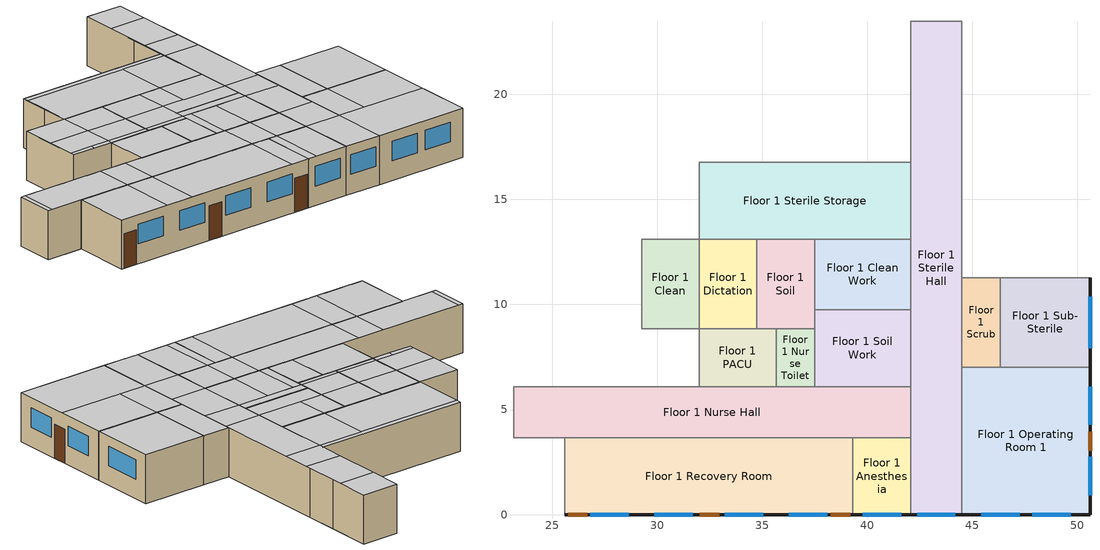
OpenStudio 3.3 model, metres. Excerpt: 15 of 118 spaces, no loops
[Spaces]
Floor 1 Clean
 floor ground (Foundation F 126 Perim 0 Area 1171): 32,13.11 32,8.84 29.26,8.84 29.26,13.11 z0
 wall to Floor 1 Nurse Station: 29.26,8.84 32,8.84 z0:3.05
 wall to Floor 1 Humid: 32,13.11 29.26,13.11 z0:3.05
 wall to Floor 1 Nourishment: 29.26,13.11 29.26,8.84 z0:3.05
 wall to Floor 1 Dictation: 32,8.84 32,13.11 z0:3.05
 ceiling to Floor 2 Exam Hall 2: 30.78,8.84 30.78,9.14 29.26,9.14 29.26,8.84 z3.05
 ceiling to Floor 2 Exam 3: 32,8.84 32,9.14 30.78,9.14 30.78,8.84 z3.05
 ceiling to Floor 2 Reception Hall: 32,9.14 32,10.97 29.26,10.97 29.26,9.14 z3.05
 ceiling to Floor 2 X-Ray: 32,10.97 32,13.11 29.26,13.11 29.26,10.97 z3.05
Floor 1 Operating Room 1
 floor ground (Foundation F 126 Perim 1311 Area 4274): 50.6,7.01 50.6,0 44.5,0 44.5,7.01 z0
 wall outside: 44.5,0 50.6,0 50.6,7.01 z0:3.05
 wall to Floor 1 Sterile Hall: 44.5,7.01 44.5,0 z0:3.05
 wall to Floor 1 Scrub: 46.33,7.01 44.5,7.01 z0:3.05
 wall to Floor 1 Sub-Sterile: 50.6,7.01 46.33,7.01 z0:3.05
 window: 47.85,0 49.68,0 / 50.6,4.27 50.6,6.1 / 50.6,0.91 50.6,2.74 / 45.42,0 47.24,0 z1.22:2.44
 door: 50.6,3.03 50.6,3.95 z0:2.13
 ceiling to Floor 2 Conference: 50.6,0 50.6,3.66 44.5,3.66 44.5,0 z3.05
 ceiling to Floor 2 Office Hall: 46.33,3.66 46.33,7.01 44.5,7.01 44.5,3.66 z3.05
 ceiling to Floor 2 Office: 50.6,3.66 50.6,7.01 46.33,7.01 46.33,3.66 z3.05
Floor 1 Soil
 floor ground (Foundation F 126 Perim 0 Area 1171): 37.49,13.11 37.49,8.84 34.75,8.84 34.75,13.11 z0
 wall to Floor 1 PACU: 34.75,8.84 35.66,8.84 z0:3.05
 wall to Floor 1 Soil Work: 37.49,8.84 37.49,9.75 z0:3.05
 wall to Floor 1 Clean Work: 37.49,9.75 37.49,13.11 z0:3.05
 wall to Floor 1 Nurse Toilet: 35.66,8.84 37.49,8.84 z0:3.05
 wall to Floor 1 Dictation: 34.75,13.11 34.75,8.84 z0:3.05
 wall to Floor 1 Sterile Storage: 37.49,13.11 34.75,13.11 z0:3.05
 ceiling to Floor 2 X-Ray: 37.49,10.97 37.49,13.11 34.75,13.11 34.75,10.97 z3.05
 ceiling to Floor 2 Exam 3: 37.49,8.84 37.49,9.14 34.75,9.14 34.75,8.84 z3.05
 ceiling to Floor 2 Reception Hall: 37.49,9.14 37.49,10.97 34.75,10.97 34.75,9.14 z3.05
Floor 1 Sterile Hall
 floor ground (Foundation F 126 Perim 244 Area 5723): 44.5,23.47 44.5,0 42.06,0 42.06,23.47 z0
 wall outside: 42.06,0 44.5,0 z0:3.05
 wall to Floor 1 Clean Work: 42.06,13.11 42.06,9.75 z0:3.05
 wall to Floor 1 Utility Hall: 44.5,23.47 42.06,23.47 z0:3.05
 wall to Floor 1 Nurse Hall: 42.06,6.1 42.06,3.66 z0:3.05
 wall to Floor 1 Operating Room 2: 44.5,11.28 44.5,18.59 z0:3.05
 wall to Floor 1 Utility Room: 44.5,20.73 44.5,23.47 z0:3.05
 wall to Floor 1 Utility Janitor: 44.5,18.59 44.5,20.73 z0:3.05
 wall to Floor 1 Soil Work: 42.06,9.75 42.06,6.1 z0:3.05
 wall to Floor 1 Scrub: 44.5,7.01 44.5,11.28 z0:3.05
 wall to Floor 1 Sterile Storage: 42.06,16.76 42.06,13.11 z0:3.05
 wall to Floor 1 Locker Room Hall: 42.06,19.2 42.06,16.76 z0:3.05
 wall to Floor 1 Anesthesia: 42.06,3.66 42.06,0 z0:3.05
 wall to Floor 1 Operating Room 3: 42.06,23.47 42.06,19.2 z0:3.05
 window: 42.37,0 44.2,0 z1.22:2.44
 ceiling to Floor 2 Work Hall: 44.5,16.46 44.5,18.29 42.06,18.29 42.06,16.46 z3.05
 ceiling to Floor 2 Nurse Station 1: 44.5,18.29 44.5,21.34 42.06,21.34 42.06,18.29 z3.05
 ceiling to Floor 2 Storage 2: 44.5,21.34 44.5,23.47 42.06,23.47 42.06,21.34 z3.05
 ceiling to Floor 2 Conference Toilet: 44.5,3.66 44.5,6.1 42.06,6.1 42.06,3.66 z3.05
 ceiling to Floor 2 Reception Hall: 44.5,9.14 44.5,10.97 42.06,10.97 42.06,9.14 z3.05
 ceiling to Floor 2 Conference: 44.5,0 44.5,3.66 42.06,3.66 42.06,0 z3.05
 ceiling to Floor 2 Lounge: 44.5,6.1 44.5,9.14 42.06,9.14 42.06,6.1 z3.05
 ceiling to Floor 2 Scheduling 1: 44.5,10.97 44.5,16.46 42.06,16.46 42.06,10.97 z3.05
Floor 1 Anesthesia
 floor ground (Foundation F 126 Perim 274 Area 1003): 42.06,3.66 42.06,0 39.32,0 39.32,3.66 z0
 wall outside: 39.32,0 42.06,0 z0:3.05
 wall to Floor 1 Nurse Hall: 42.06,3.66 39.32,3.66 z0:3.05
 wall to Floor 1 Recovery Room: 39.32,3.66 39.32,0 z0:3.05
 window: 39.78,0 41.61,0 z1.22:2.44
 ceiling to Floor 2 Exam 4: 42.06,0 42.06,3.66 39.93,3.66 39.93,0 z3.05
 ceiling to Floor 2 Exam Hall 3: 39.93,0 39.93,3.66 39.32,3.66 39.32,0 z3.05
Floor 1 Sterile Storage
 floor ground (Foundation F 126 Perim 0 Area 3679): 42.06,16.76 42.06,13.11 32,13.11 32,16.76 z0
 wall to Floor 1 Nurse Janitor: 32,16.76 32,14.94 z0:3.05
 wall to Floor 1 Humid: 32,14.94 32,13.11 z0:3.05
 wall to Floor 1 Locker Room Hall: 42.06,16.76 32,16.76 z0:3.05
 wall to Floor 1 Dictation: 32,13.11 34.75,13.11 z0:3.05
 wall to Floor 1 Clean Work: 37.49,13.11 42.06,13.11 z0:3.05
 ceiling to Floor 2 Scheduling 1: 42.06,13.11 42.06,16.46 39.01,16.46 39.01,13.11 z3.05
 ceiling to Floor 2 Work Hall: 42.06,16.46 42.06,16.76 32,16.76 32,16.46 z3.05
 ceiling to Floor 2 X-Ray: 39.01,13.11 39.01,16.46 32,16.46 32,13.11 z3.05
Floor 1 PACU
 floor ground (Foundation F 126 Perim 0 Area 1003): 35.66,8.84 35.66,6.1 32,6.1 32,8.84 z0
 wall to Floor 1 Nurse Toilet: 35.66,6.1 35.66,8.84 z0:3.05
 wall to Floor 1 Nurse Station: 32,8.84 32,6.1 z0:3.05
 wall to Floor 1 Nurse Hall: 32,6.1 35.66,6.1 z0:3.05
 wall to Floor 1 Dictation: 34.75,8.84 32,8.84 z0:3.05
 ceiling to Floor 2 Exam 3: 35.66,6.1 35.66,8.84 32,8.84 32,6.1 z3.05
Floor 1 Scrub
 floor ground (Foundation F 126 Perim 0 Area 78): 46.33,11.28 46.33,7.01 44.5,7.01 44.5,11.28 z0
 wall to Floor 1 Operating Room 2: 46.33,11.28 44.5,11.28 z0:3.05
 wall to Floor 1 Sub-Sterile: 46.33,7.01 46.33,11.28 z0:3.05
 ceiling to Floor 2 Office Hall: 46.33,7.01 46.33,11.28 44.5,11.28 44.5,7.01 z3.05
Floor 1 Sub-Sterile
 floor ground (Foundation F 126 Perim 427 Area 1821): 50.6,11.28 50.6,7.01 46.33,7.01 46.33,11.28 z0
 wall outside: 50.6,7.01 50.6,11.28 z0:3.05
 wall to Floor 1 Operating Room 2: 50.6,11.28 46.33,11.28 z0:3.05
 window: 50.6,7.92 50.6,10.36 z1.22:2.44
 ceiling to Floor 2 Office: 50.6,7.01 50.6,11.28 46.33,11.28 46.33,7.01 z3.05
Floor 1 Recovery Room
 floor ground (Foundation F 126 Perim 1372 Area 5017): 39.32,3.66 39.32,0 25.6,0 25.6,3.66 z0
 wall outside: 25.6,0 39.32,0 z0:3.05
 wall to Floor 1 Step Down: 25.6,3.66 25.6,0 z0:3.05
 wall to Floor 1 Nurse Hall: 39.32,3.66 25.6,3.66 z0:3.05
 window: 26.82,0 28.65,0 / 36.27,0 38.1,0 / 33.22,0 35.05,0 / 29.87,0 31.7,0 z1.22:2.44
 door: 32.03,0 32.95,0 / 25.77,0 26.68,0 / 38.27,0 39.18,0 z0:2.13
 ceiling to Floor 2 Exam Hall 3: 39.32,0 39.32,3.66 38.1,3.66 38.1,0 z3.05
 ceiling to Floor 2 Exam 3: 38.1,0 38.1,3.66 30.78,3.66 30.78,0 z3.05
 ceiling to Floor 2 Exam Hall 2: 30.78,0 30.78,3.66 28.96,3.66 28.96,0 z3.05
 ceiling to Floor 2 Exam 2: 28.96,0 28.96,3.66 25.6,3.66 25.6,0 z3.05
Floor 1 Nurse Toilet
 floor ground (Foundation F 126 Perim 0 Area 502): 37.49,8.84 37.49,6.1 35.66,6.1 35.66,8.84 z0
 wall to Floor 1 Soil Work: 37.49,6.1 37.49,8.84 z0:3.05
 wall to Floor 1 Nurse Hall: 35.66,6.1 37.49,6.1 z0:3.05
 ceiling to Floor 2 Exam 3: 37.49,6.1 37.49,8.84 35.66,8.84 35.66,6.1 z3.05
Floor 1 Clean Work
 floor ground (Foundation F 126 Perim 0 Area 1533): 42.06,13.11 42.06,9.75 37.49,9.75 37.49,13.11 z0
 wall to Floor 1 Soil Work: 37.49,9.75 42.06,9.75 z0:3.05
 ceiling to Floor 2 Scheduling 1: 42.06,10.97 42.06,13.11 39.01,13.11 39.01,10.97 z3.05
 ceiling to Floor 2 Reception Hall: 42.06,9.75 42.06,10.97 37.49,10.97 37.49,9.75 z3.05
 ceiling to Floor 2 X-Ray: 39.01,10.97 39.01,13.11 37.49,13.11 37.49,10.97 z3.05
Floor 1 Nurse Hall
 floor ground (Foundation F 126 Perim 0 Area 4608): 42.06,6.1 42.06,3.66 23.16,3.66 23.16,6.1 z0
 wall to Floor 1 Soil Work: 42.06,6.1 37.49,6.1 z0:3.05
 wall to Floor 1 Step Down: 23.16,3.66 25.6,3.66 z0:3.05
 wall to Floor 1 Pre-Op Hall: 23.16,6.1 23.16,3.66 z0:3.05
 wall to Floor 1 Nurse Station: 32,6.1 23.16,6.1 z0:3.05
 ceiling to Floor 2 Exam 2: 28.96,3.66 28.96,6.1 23.47,6.1 23.47,3.66 z3.05
 ceiling to Floor 2 Storage 1: 42.06,3.66 42.06,6.1 39.93,6.1 39.93,3.66 z3.05
 ceiling to Floor 2 Exam Hall 1: 23.47,3.66 23.47,6.1 23.16,6.1 23.16,3.66 z3.05
 ceiling to Floor 2 Exam Hall 2: 30.78,3.66 30.78,6.1 28.96,6.1 28.96,3.66 z3.05
 ceiling to Floor 2 Exam 3: 38.1,3.66 38.1,6.1 30.78,6.1 30.78,3.66 z3.05
 ceiling to Floor 2 Exam Hall 3: 39.93,3.66 39.93,6.1 38.1,6.1 38.1,3.66 z3.05
Floor 1 Soil Work
 floor ground (Foundation F 126 Perim 0 Area 1672): 42.06,9.75 42.06,6.1 37.49,6.1 37.49,9.75 z0
 ceiling to Floor 2 Reception Hall: 42.06,9.14 42.06,9.75 37.49,9.75 37.49,9.14 z3.05
 ceiling to Floor 2 Dictation: 42.06,6.1 42.06,9.14 39.93,9.14 39.93,6.1 z3.05
 ceiling to Floor 2 Exam Hall 3: 39.93,6.1 39.93,9.14 38.1,9.14 38.1,6.1 z3.05
 ceiling to Floor 2 Exam 3: 38.1,6.1 38.1,9.14 37.49,9.14 37.49,6.1 z3.05
Floor 1 Dictation
 floor ground (Foundation F 126 Perim 0 Area 1171): 34.75,13.11 34.75,8.84 32,8.84 32,13.11 z0
 ceiling to Floor 2 Exam 3: 34.75,8.84 34.75,9.14 32,9.14 32,8.84 z3.05
 ceiling to Floor 2 X-Ray: 34.75,10.97 34.75,13.11 32,13.11 32,10.97 z3.05
 ceiling to Floor 2 Reception Hall: 34.75,9.14 34.75,10.97 32,10.97 32,9.14 z3.05
[Site]
New York-John F Kennedy Intl AP_NY_USA: Latitude {deg}=40.65; Longitude {deg}=-73.8; Time Zone {hr}=-5; Elevation {m}=5; Terrain=City
[Building]
-Outpatient-ASHRAE 169-2013-4A created: 2021-11-22 21:51:46 -0800: North Axis {deg}=0; Default Construction Set=90.1-2004 - Outpatient - ASHRAE 169-2013-4A; Standards Number of Stories=3; Standards Number of Above Ground Stories=3; Standards Building Type=Outpatient
[ClimateZones]
Climate Zone Institution Name 1=ASHRAE; Climate Zone Document Name 1=ANSI/ASHRAE Standard 169; Climate Zone Document Year 1=2006; Climate Zone Value 1=4A
[Site:WaterMainsTemperature]
Calculation Method=Correlation; Annual Average Outdoor Air Temperature {C}=12.4667; Maximum Difference In Monthly Average Outdoor Air Temperatures {deltaC}=25.2
[SizingPeriod:DesignDay] Barometric Pressure {Pa}=101241; Sky Clearness=0; Rain Indicator=No; Snow Indicator=No; Day of Month=21; Daylight Saving Time Indicator=No; Humidity Condition Type=Wetbulb; Dry-Bulb Temperature Range Modifier Type=DefaultMultipliers
Name | Maximum Dry-Bulb Temperature {C} | Daily Dry-Bulb Temperature Range {deltaC} | Wind Speed {m/s} | Wind Direction {deg} | Month | Day Type | Wetbulb or DewPoint at Maximum Dry-Bulb {C} | Solar Model Indicator | ASHRAE Clear Sky Optical Depth for Beam Irradiance | ASHRAE Clear Sky Optical Depth for Diffuse Irradiance
New.York-John.F.Kennedy.Intl.AP_NY_USA Ann Clg .4% Condns DB=>MWB | 32.1 | 7.4 | 5.6 | 230 | 7 | SummerDesignDay | 23.1 | ASHRAETau | 0.541 | 1.8
New.York-John.F.Kennedy.Intl.AP_NY_USA Ann Htg 99.6% Condns DB | -10.7 | 0 | 7.5 | 320 | 1 | WinterDesignDay | -10.7 | ASHRAEClearSky
[Site:GroundTemperature:FCfactorMethod]
January Ground Temperature {C}=14; February Ground Temperature {C}=7.3; March Ground Temperature {C}=3.3; April Ground Temperature {C}=1.2; May Ground Temperature {C}=-0.2; June Ground Temperature {C}=5.6; July Ground Temperature {C}=10.9; August Ground Temperature {C}=16.1; September Ground Temperature {C}=21.7; October Ground Temperature {C}=25; November Ground Temperature {C}=24.8; December Ground Temperature {C}=19.9
[Material:NoMass] Thermal Absorptance=0.9; Solar Absorptance=0.7
Name | Roughness | Thermal Resistance {m2-K/W} | Visible Absorptance
CP02 CARPET PAD | VeryRough | 0.21648 | 0.8
Typical Insulation R-6.78 | Smooth | 1.19347 | 0.7
Typical Carpet Pad | Smooth | 0.21648 | 0.8
Typical Insulation R-5.89 | Smooth | 1.03652 | 0.7
Typical Insulation R-14.76 | Smooth | 2.59864 | 0.7
Typical Insulation R-0.58 | Smooth | 0.101875 | 0.7
Typical Insulation R-0.01 | Smooth | 0.001 | 0.7
[Material]
Name | Roughness | Thickness {m} | Conductivity {W/m-K} | Density {kg/m3} | Specific Heat {J/kg-K} | Thermal Absorptance | Solar Absorptance | Visible Absorptance
100mm Normalweight concrete floor | MediumSmooth | 0.1016 | 2.31 | 2322 | 832
G01 13mm gypsum board | Smooth | 0.0127 | 0.16 | 800 | 1090 | 0.9 | 0.7 | 0.5
4 in. Normalweight Concrete Floor | MediumRough | 0.1016 | 2.31 | 2322 | 832 | 0.9 | 0.7 | 0.7
25mm Stucco | Smooth | 0.0254 | 0.72 | 1856 | 840 | 0.9 | 0.7 | 0.7
5/8 in. Gypsum Board | MediumSmooth | 0.0159 | 0.16 | 800 | 1090 | 0.9 | 0.7 | 0.7
Roof Membrane | VeryRough | 0.0095 | 0.16 | 1121.29 | 1460 | 0.9 | 0.7 | 0.7
Metal Roof Surface; F08 Metal surface | Smooth | 0.0008 | 45.28 | 7824 | 500 | 0.9 | 0.7 | 0.7
6 in. Normalweight Concrete Floor | MediumRough | 0.1524 | 2.31 | 2322 | 832 | 0.9 | 0.7 | 0.7
8 in. Concrete Block Basement Wall | MediumRough | 0.2032 | 1.326 | 1842 | 912 | 0.9 | 0.7 | 0.7
G05 25mm wood | MediumSmooth | 0.0254 | 0.15 | 608 | 1630 | 0.9 | 0.5 | 0.5
Std Wood 6inch | MediumSmooth | 0.15 | 0.12 | 540 | 1210 | 0.9 | 0.7 | 0.7
[Construction:FfactorGroundFloor] F-Factor {W/m-K}=1.26344
Name | Area {m2} | PerimeterExposed {m}
Foundation F 126 Perim 0 Area 1672 | 16.7225 | 0
Foundation F 126 Perim 0 Area 4608 | 46.0799 | 0
Foundation F 126 Perim 0 Area 1533 | 15.329 | 0
Foundation F 126 Perim 0 Area 502 | 5.01676 | 0
Foundation F 126 Perim 0 Area 1171 | 11.7058 | 0
Foundation F 126 Perim 274 Area 1003 | 10.0335 | 2.7432
Foundation F 126 Perim 427 Area 1821 | 18.209 | 4.2672
Foundation F 126 Perim 1311 Area 4274 | 42.7354 | 13.1064
Foundation F 126 Perim 0 Area 3679 | 36.7896 | 0
Foundation F 126 Perim 244 Area 5723 | 57.2283 | 2.4384
Foundation F 126 Perim 0 Area 1003 | 10.0335 | 0
Foundation F 126 Perim 1372 Area 5017 | 50.1676 | 13.716
Foundation F 126 Perim 0 Area 78 | 7.80386 | 0
[DefaultConstructionSet]
90.1-2004 - Outpatient - ASHRAE 169-2013-4A: Default Exterior Surface Constructions=Default Surface Constructions 1; Default Interior Surface Constructions=Default Surface Constructions 2; Default Ground Contact Surface Constructions=Default Surface Constructions 3; Default Exterior SubSurface Constructions=Default Sub Surface Constructions 1; Default Interior SubSurface Constructions=Default Sub Surface Constructions 2; Interior Partition Construction=Typical Interior Partition
[DefaultSurfaceConstructions]
Name | Floor Construction | Wall Construction | Roof Ceiling Construction
Default Surface Constructions 1 | Typical Insulated Exterior Mass Floor R-9.35 | Typical Insulated Steel Framed Exterior Wall R-8.06 | Typical IEAD Roof R-15.87
Default Surface Constructions 2 | Typical Interior Floor | Typical Interior Wall | Typical Interior Ceiling
Default Surface Constructions 3 | Typical Insulated Carpeted 6in Slab Floor | Typical Insulated Basement Mass Wall
[Construction]
Typical Insulated Exterior Mass Floor R-9.35: Typical Insulation R-6.78, 4 in. Normalweight Concrete Floor, Typical Carpet Pad
Typical Insulated Steel Framed Exterior Wall R-8.06: 25mm Stucco, 5/8 in. Gypsum Board, Typical Insulation R-5.89, 5/8 in. Gypsum Board
Typical IEAD Roof R-15.87: Roof Membrane, Typical Insulation R-14.76, Metal Roof Surface
Typical Interior Floor: 100mm Normalweight concrete floor, CP02 CARPET PAD
Typical Interior Wall: G01 13mm gypsum board, G01 13mm gypsum board
Typical Interior Ceiling: CP02 CARPET PAD, 100mm Normalweight concrete floor
Typical Insulated Carpeted 6in Slab Floor: 6 in. Normalweight Concrete Floor, Typical Carpet Pad
Typical Insulated Basement Mass Wall: 8 in. Concrete Block Basement Wall
U 0.57 SHGC 0.39 Dbl Ref-D Clr 6mm/6mm Air: REF D CLEAR 6MM, AIR 6MM, CLEAR 6MM
Typical Insulated Metal Door R-1.43: F08 Metal surface, Typical Insulation R-0.58
Typical Overhead Door R-0.86: Typical Insulation R-0.01
U 1.17 SHGC 0.49 Simple Glazing Skylight U-1.17 SHGC 0.39: U 1.17 SHGC 0.49 Simple Glazing U-1.17 SHGC 0.39
Typical Interior Window: Clear 3mm
Typical Interior Door; Typical Interior Partition: G05 25mm wood
InteriorFurnishings: Std Wood 6inch
[DefaultSubSurfaceConstructions]
Name | Fixed Window Construction | Operable Window Construction | Door Construction | Glass Door Construction | Overhead Door Construction | Skylight Construction | Tubular Daylight Dome Construction | Tubular Daylight Diffuser Construction
Default Sub Surface Constructions 1 | U 0.57 SHGC 0.39 Dbl Ref-D Clr 6mm/6mm Air | U 0.57 SHGC 0.39 Dbl Ref-D Clr 6mm/6mm Air | Typical Insulated Metal Door R-1.43 | U 0.57 SHGC 0.39 Dbl Ref-D Clr 6mm/6mm Air | Typical Overhead Door R-0.86 | U 1.17 SHGC 0.49 Simple Glazing Skylight U-1.17 SHGC 0.39 | Typical Interior Window | Typical Interior Window
Default Sub Surface Constructions 2 | Typical Interior Window | Typical Interior Window | Typical Interior Door
[WindowMaterial:Glazing] Optical Data Type=SpectralAverage; Infrared Transmittance at Normal Incidence=0; Front Side Infrared Hemispherical Emissivity=0.84; Conductivity {W/m-K}=0.9; Dirt Correction Factor for Solar and Visible Transmittance=1; Solar Diffusing=No
Name | Thickness {m} | Solar Transmittance at Normal Incidence | Front Side Solar Reflectance at Normal Incidence | Back Side Solar Reflectance at Normal Incidence | Visible Transmittance at Normal Incidence | Front Side Visible Reflectance at Normal Incidence | Back Side Visible Reflectance at Normal Incidence | Back Side Infrared Hemispherical Emissivity
REF D CLEAR 6MM | 0.006 | 0.429 | 0.308 | 0.379 | 0.334 | 0.453 | 0.505 | 0.82
CLEAR 6MM | 0.006 | 0.775 | 0.071 | 0.071 | 0.881 | 0.08 | 0.08 | 0.84
Clear 3mm | 0.003 | 0.837 | 0.075 | 0.075 | 0.898 | 0.081 | 0.081 | 0.84
[WindowMaterial:Gas]
AIR 6MM: Gas Type=Air; Thickness {m}=0.0063
[WindowMaterial:SimpleGlazingSystem]
U 1.17 SHGC 0.49 Simple Glazing U-1.17 SHGC 0.39: U-Factor {W/m2-K}=6.64357; Solar Heat Gain Coefficient=0.39; Visible Transmittance=0.38
[Space] Building Story=Building Story 1; Part of Total Floor Area=Yes
Name | Space Type | Thermal Zone
Floor 1 Sterile Storage | Outpatient Janitor | Floor 1 Sterile Storage ZN
Floor 1 Clean | Outpatient CleanWork | Floor 1 Clean ZN
Floor 1 Operating Room 1 | Outpatient OR | Floor 1 Operating Room 1 ZN
Floor 1 Soil | Outpatient Soil Work | Floor 1 Soil ZN
Floor 1 Sterile Hall | Outpatient Hall | Floor 1 Sterile Hall ZN
Floor 1 Anesthesia | Outpatient Anesthesia | Floor 1 Anesthesia ZN
Floor 1 Dictation | Outpatient Office | Floor 1 Dictation ZN
Floor 1 PACU | Outpatient PACU | Floor 1 PACU ZN
Floor 1 Scrub | Outpatient Hall | Floor 1 Scrub ZN
Floor 1 Sub-Sterile | Outpatient Hall_infil | Floor 1 Sub-Sterile ZN
Floor 1 Recovery Room | Outpatient PACU | Floor 1 Recovery Room ZN
Floor 1 Nurse Toilet | Outpatient Toilet | Floor 1 Nurse Toilet ZN
Floor 1 Clean Work | Outpatient CleanWork | Floor 1 Clean Work ZN
Floor 1 Nurse Hall | Outpatient Hall | Floor 1 Nurse Hall ZN
Floor 1 Soil Work | Outpatient Soil Work | Floor 1 Soil Work ZN
[BuildingStory]
Building Story 1: Nominal Z Coordinate {m}=0
[SpaceType] Standards Building Type=Outpatient
Name | Default Schedule Set | Design Specification Outdoor Air Object | Standards Space Type
Outpatient Anesthesia | Outpatient Anesthesia Schedule Set | Outpatient Anesthesia Ventilation | Anesthesia
Outpatient CleanWork | Outpatient CleanWork Schedule Set | Outpatient CleanWork Ventilation | CleanWork
Outpatient Hall | Outpatient Hall Schedule Set | Outpatient Hall Ventilation | Hall
Outpatient Hall_infil | Outpatient Hall_infil Schedule Set | Outpatient Hall_infil Ventilation | Hall_infil
Outpatient Janitor | Outpatient Janitor Schedule Set | Outpatient Janitor Ventilation | Janitor
Outpatient OR | Outpatient OR Schedule Set | Outpatient OR Ventilation | OR
Outpatient Office | Outpatient Office Schedule Set | Outpatient Office Ventilation | Office
Outpatient PACU | Outpatient PACU Schedule Set | Outpatient PACU Ventilation | PACU
Outpatient Soil Work | Outpatient Soil Work Schedule Set | Outpatient Soil Work Ventilation | Soil Work
Outpatient Toilet | Outpatient Toilet Schedule Set | Outpatient Toilet Ventilation | Toilet
[People:Definition] Number of People Calculation Method=People/Area; Fraction Radiant=0.3
Name | People per Space Floor Area {person/m2}
Outpatient Anesthesia People Definition; Outpatient CleanWork People Definition; Outpatient OR People Definition; Outpatient PACU People Definition; Outpatient Soil Work People Definition | 0.215493
Outpatient Office People Definition | 0.0538196
[People] Work Efficiency Schedule=Work Efficiency Schedule; Clothing Insulation Schedule=Clothing Schedule; Air Velocity Schedule=Air Velocity Schedule; Multiplier=1
Name | People Definition | Space or SpaceType
Outpatient Anesthesia People | Outpatient Anesthesia People Definition | Outpatient Anesthesia
Outpatient CleanWork People | Outpatient CleanWork People Definition | Outpatient CleanWork
Outpatient Office People | Outpatient Office People Definition | Outpatient Office
Outpatient OR People | Outpatient OR People Definition | Outpatient OR
Outpatient PACU People | Outpatient PACU People Definition | Outpatient PACU
Outpatient Soil Work People | Outpatient Soil Work People Definition | Outpatient Soil Work
[Lights:Definition] Design Level Calculation Method=Watts/Area; Fraction Visible=0.2; Return Air Fraction=0
Name | Watts per Space Floor Area {W/m2} | Fraction Radiant
Outpatient OR General Lights Definition | 16.0351 | 0.365
Outpatient CleanWork General Lights Definition; Outpatient Anesthesia General Lights Definition; Outpatient Soil Work General Lights Definition | 2.13818 | 0.365
Outpatient CleanWork Task Lights Definition; Outpatient Anesthesia Task Lights Definition; Outpatient Soil Work Task Lights Definition | 2.9628 | 0.165
Outpatient Hall General Lights Definition; Outpatient Hall_infil General Lights Definition | 4.32947 | 0.365
Outpatient Hall Wall Wash Lights Definition; Outpatient Hall_infil Wall Wash Lights Definition | 0.839143 | 0.165
Outpatient Janitor General Lights Definition | 3.73276 | 0.365
Outpatient Office General Lights Definition | 6.10233 | 0.365
Outpatient PACU General Lights Definition | 6.91176 | 0.365
Outpatient PACU Wall Wash Lights Definition | 1.807 | 0.165
Outpatient Toilet General Lights Definition | 3.01365 | 0.365
Outpatient Toilet Wall Wash Lights Definition | 0.610955 | 0.165
[ElectricEquipment:Definition] Design Level Calculation Method=Watts/Area; Fraction Latent=0
Name | Watts per Space Floor Area {W/m2} | Fraction Radiant | Fraction Lost
Outpatient Anesthesia Elec Equip Definition; Outpatient CleanWork Elec Equip Definition; Outpatient Soil Work Elec Equip Definition | 21.5278 | 0.5 | 0
Outpatient Hall Elec Equip Definition; Outpatient Hall_infil Elec Equip Definition | 4.30556 | 0.5 | 0
Outpatient Janitor Elec Equip Definition | 1.07639 | 0.3 | 0.7
Outpatient Office Elec Equip Definition | 11.8403 | 0.5 | 0
Outpatient OR Elec Equip Definition | 43.0556 | 0.5 | 0
Outpatient PACU Elec Equip Definition | 32.2917 | 0.5 | 0
Outpatient Toilet Elec Equip Definition | 4.30556 | 0.3 | 0.7
[ElectricEquipment]
Name | Electric Equipment Definition | Space or SpaceType
Outpatient Anesthesia Elec Equip | Outpatient Anesthesia Elec Equip Definition | Outpatient Anesthesia
Outpatient CleanWork Elec Equip | Outpatient CleanWork Elec Equip Definition | Outpatient CleanWork
Outpatient Hall Elec Equip | Outpatient Hall Elec Equip Definition | Outpatient Hall
Outpatient Hall_infil Elec Equip | Outpatient Hall_infil Elec Equip Definition | Outpatient Hall_infil
Outpatient Janitor Elec Equip | Outpatient Janitor Elec Equip Definition | Outpatient Janitor
Outpatient Office Elec Equip | Outpatient Office Elec Equip Definition | Outpatient Office
Outpatient OR Elec Equip | Outpatient OR Elec Equip Definition | Outpatient OR
Outpatient PACU Elec Equip | Outpatient PACU Elec Equip Definition | Outpatient PACU
Outpatient Soil Work Elec Equip | Outpatient Soil Work Elec Equip Definition | Outpatient Soil Work
Outpatient Toilet Elec Equip | Outpatient Toilet Elec Equip Definition | Outpatient Toilet
[DesignSpecification:OutdoorAir]
Name | Outdoor Air Method | Outdoor Air Flow per Floor Area {m3/s-m2} | Outdoor Air Flow per Person {m3/s-person} | Outdoor Air Flow Air Changes per Hour {1/hr}
Outpatient Anesthesia Ventilation; Outpatient CleanWork Ventilation; Outpatient Soil Work Ventilation | Sum | 0.001524
Outpatient Hall Ventilation; Outpatient Hall_infil Ventilation | Sum | 0.000254
Outpatient Janitor Ventilation | Sum | 0.000762
Outpatient Office Ventilation | Sum |  | 0.00943895
Outpatient OR Ventilation | Sum | 0.00254 | 0.0141584
Outpatient PACU Ventilation | Sum | 0.00270764 | 0.00235974
Outpatient Toilet Ventilation |  | 0 | 0 | 0
[DefaultScheduleSet] Number of People Schedule=OutPatientHealthCare BLDG_OCC_SCH; People Activity Level Schedule=OutPatientHealthCare ACTIVITY_SCH; Electric Equipment Schedule=OutPatientHealthCare BLDG_EQUIP_SCH_BASE; Infiltration Schedule=OutPatientHealthCare INFIL_SCH
Name | Lighting Schedule | Gas Equipment Schedule
Outpatient Anesthesia Schedule Set; Outpatient CleanWork Schedule Set; Outpatient Toilet Schedule Set | OutPatientHealthCare BLDG_LIGHT_SCH
Outpatient Hall Schedule Set; Outpatient Hall_infil Schedule Set | OutPatientHealthCare BLDG_LIGHT_CORRIDOR_SCH
Outpatient Janitor Schedule Set | OutPatientHealthCare BLDG_LIGHT_STORAGE_SCH
Outpatient Office Schedule Set | OutPatientHealthCare BLDG_LIGHT_OFFICE_SCH
Outpatient OR Schedule Set | OutPatientHealthCare BLDG_LIGHT_EXAM_SCH | OutPatientHealthCare BLDG_EQUIP_SCH
Outpatient PACU Schedule Set; Outpatient Soil Work Schedule Set | OutPatientHealthCare BLDG_LIGHT_EXAM_SCH
[ThermostatSetpoint:DualSetpoint]
Name | Heating Setpoint Temperature Schedule | Cooling Setpoint Temperature Schedule
Outpatient Anesthesia Thermostat 1; Outpatient CleanWork Thermostat 1; Outpatient CleanWork Thermostat 2; Outpatient Office Thermostat 1; Outpatient Hall Thermostat 5; Outpatient Toilet Thermostat 3; Outpatient PACU Thermostat 1; Outpatient PACU Thermostat 2; Outpatient Hall Thermostat 8; Outpatient Soil Work Thermostat 1; Outpatient Soil Work Thermostat 3; Outpatient Hall Thermostat 9; Outpatient Janitor Thermostat 2; Outpatient Hall_infil Thermostat 1 | OutPatientHealthCare HTGSETP_SCH_YES_OPTIMUM | OutPatientHealthCare CLGSETP_SCH_NO_SETBACK
Outpatient OR Thermostat 1 | OutPatientHealthCare OR_HTGSETP_SCH | OutPatientHealthCare OR_CLGSETP_SCH
[GasEquipment:Definition]
Outpatient OR Gas Equip Definition: Design Level Calculation Method=Watts/Area; Watts per Space Floor Area {W/m2}=75.3001; Fraction Latent=0; Fraction Radiant=0; Fraction Lost=0.5
[GasEquipment]
Outpatient OR Gas Equip: Gas Equipment Definition=Outpatient OR Gas Equip Definition; Space or SpaceType=Outpatient OR
[SpaceInfiltration:DesignFlowRate] Schedule=OutPatientHealthCare INFIL_SCH; Design Flow Rate Calculation Method=Flow/ExteriorArea; Flow per Exterior Surface Area {m3/s-m2}=0.00102523; Constant Term Coefficient=0; Temperature Term Coefficient=0; Velocity Term Coefficient=0.224; Velocity Squared Term Coefficient=0
Name | Space or SpaceType
Floor 1 Anesthesia Infiltration | Floor 1 Anesthesia
Floor 1 Operating Room 1 Infiltration | Floor 1 Operating Room 1
Floor 1 Recovery Room Infiltration | Floor 1 Recovery Room
Floor 1 Sterile Hall Infiltration | Floor 1 Sterile Hall
Floor 1 Sub-Sterile Infiltration | Floor 1 Sub-Sterile
[ThermalZone] Use Ideal Air Loads=No
Name | Thermostat | Humidistat
Floor 1 Anesthesia ZN | Outpatient Anesthesia Thermostat 1
Floor 1 Clean ZN | Outpatient CleanWork Thermostat 1
Floor 1 Clean Work ZN | Outpatient CleanWork Thermostat 2
Floor 1 Dictation ZN | Outpatient Office Thermostat 1
Floor 1 Nurse Hall ZN | Outpatient Hall Thermostat 5
Floor 1 Nurse Toilet ZN | Outpatient Toilet Thermostat 3
Floor 1 Operating Room 1 ZN | Outpatient OR Thermostat 1 | Zone Control Humidistat 1
Floor 1 PACU ZN | Outpatient PACU Thermostat 1
Floor 1 Recovery Room ZN | Outpatient PACU Thermostat 2
Floor 1 Scrub ZN | Outpatient Hall Thermostat 8
Floor 1 Soil ZN | Outpatient Soil Work Thermostat 1
Floor 1 Soil Work ZN | Outpatient Soil Work Thermostat 3
Floor 1 Sterile Hall ZN | Outpatient Hall Thermostat 9
Floor 1 Sterile Storage ZN | Outpatient Janitor Thermostat 2
Floor 1 Sub-Sterile ZN | Outpatient Hall_infil Thermostat 1
[ZoneControl:Humidistat]
Zone Control Humidistat 1: Humidifying Relative Humidity Setpoint Schedule=OutPatientHealthCare MinRelHumSetSch; Dehumidifying Relative Humidity Setpoint Schedule=OutPatientHealthCare MaxRelHumSetSch
[InternalMass:Definition]
Internal Mass Definition 1: Construction=InteriorFurnishings; Design Level Calculation Method=SurfaceArea/Area; Surface Area per Space Floor Area=2
[InternalMass] Internal Mass Definition=Internal Mass Definition 1; Multiplier=1
Name | Space or SpaceType
Floor 1 Soil Work Mass | Floor 1 Soil Work
Floor 1 Nurse Hall Mass | Floor 1 Nurse Hall
Floor 1 Clean Work Mass | Floor 1 Clean Work
Floor 1 Nurse Toilet Mass | Floor 1 Nurse Toilet
Floor 1 Soil Mass | Floor 1 Soil
Floor 1 Dictation Mass | Floor 1 Dictation
Floor 1 Anesthesia Mass | Floor 1 Anesthesia
Floor 1 Clean Mass | Floor 1 Clean
Floor 1 Sub-Sterile Mass | Floor 1 Sub-Sterile
Floor 1 Operating Room 1 Mass | Floor 1 Operating Room 1
Floor 1 Sterile Storage Mass | Floor 1 Sterile Storage
Floor 1 Sterile Hall Mass | Floor 1 Sterile Hall
Floor 1 PACU Mass | Floor 1 PACU
Floor 1 Recovery Room Mass | Floor 1 Recovery Room
Floor 1 Scrub Mass | Floor 1 Scrub
[Exterior:Lights:Definition]
NonDimming Exterior Lights Def: Design Level {W}=14442
[Exterior:Lights]
NonDimming Exterior Lights Def: Exterior Lights Definition=NonDimming Exterior Lights Def; Schedule=OutPatientHealthCare Exterior_Lgt_ALWAYS_ON; Control Option=AstronomicalClock
[Lights] Fraction Replaceable=1
Name | Lights Definition | Space or SpaceType
Outpatient OR General Lighting | Outpatient OR General Lights Definition | Outpatient OR
Outpatient CleanWork General Lighting | Outpatient CleanWork General Lights Definition | Outpatient CleanWork
Outpatient CleanWork Task Lighting | Outpatient CleanWork Task Lights Definition | Outpatient CleanWork
Outpatient Anesthesia General Lighting | Outpatient Anesthesia General Lights Definition | Outpatient Anesthesia
Outpatient Anesthesia Task Lighting | Outpatient Anesthesia Task Lights Definition | Outpatient Anesthesia
Outpatient Hall General Lighting | Outpatient Hall General Lights Definition | Outpatient Hall
Outpatient Hall Wall Wash Lighting | Outpatient Hall Wall Wash Lights Definition | Outpatient Hall
Outpatient Hall_infil General Lighting | Outpatient Hall_infil General Lights Definition | Outpatient Hall_infil
Outpatient Hall_infil Wall Wash Lighting | Outpatient Hall_infil Wall Wash Lights Definition | Outpatient Hall_infil
Outpatient Janitor General Lighting | Outpatient Janitor General Lights Definition | Outpatient Janitor
Outpatient Office General Lighting | Outpatient Office General Lights Definition | Outpatient Office
Outpatient PACU General Lighting | Outpatient PACU General Lights Definition | Outpatient PACU
Outpatient PACU Wall Wash Lighting | Outpatient PACU Wall Wash Lights Definition | Outpatient PACU
Outpatient Toilet General Lighting | Outpatient Toilet General Lights Definition | Outpatient Toilet
Outpatient Toilet Wall Wash Lighting | Outpatient Toilet Wall Wash Lights Definition | Outpatient Toilet
Outpatient Soil Work General Lighting | Outpatient Soil Work General Lights Definition | Outpatient Soil Work
Outpatient Soil Work Task Lighting | Outpatient Soil Work Task Lights Definition | Outpatient Soil Work
[Schedule:Ruleset]
Name | Default Day Schedule | Summer Design Day Schedule | Winter Design Day Schedule
Clothing Schedule | Clothing Schedule Default Winter Clothes
Air Velocity Schedule | Air Velocity Schedule Default
Work Efficiency Schedule | Work Efficiency Schedule Default
OutPatientHealthCare BLDG_OCC_SCH | OutPatientHealthCare BLDG_OCC_SCH Default | OutPatientHealthCare BLDG_OCC_SCH Summer Design Day | OutPatientHealthCare BLDG_OCC_SCH Winter Design Day
OutPatientHealthCare ACTIVITY_SCH | OutPatientHealthCare ACTIVITY_SCH Default | OutPatientHealthCare ACTIVITY_SCH Summer Design Day | OutPatientHealthCare ACTIVITY_SCH Winter Design Day
OutPatientHealthCare BLDG_LIGHT_SCH | OutPatientHealthCare BLDG_LIGHT_SCH Default | OutPatientHealthCare BLDG_LIGHT_SCH Summer Design Day | OutPatientHealthCare BLDG_LIGHT_SCH Winter Design Day
OutPatientHealthCare BLDG_EQUIP_SCH_BASE | OutPatientHealthCare BLDG_EQUIP_SCH_BASE Default | OutPatientHealthCare BLDG_EQUIP_SCH_BASE Summer Design Day | OutPatientHealthCare BLDG_EQUIP_SCH_BASE Winter Design Day
OutPatientHealthCare INFIL_SCH | OutPatientHealthCare INFIL_SCH Default | OutPatientHealthCare INFIL_SCH Summer Design Day | OutPatientHealthCare INFIL_SCH Winter Design Day
OutPatientHealthCare HTGSETP_SCH_YES_OPTIMUM | OutPatientHealthCare HTGSETP_SCH_YES_OPTIMUM Default | OutPatientHealthCare HTGSETP_SCH_YES_OPTIMUM Summer Design Day | OutPatientHealthCare HTGSETP_SCH_YES_OPTIMUM Winter Design Day
OutPatientHealthCare CLGSETP_SCH_NO_SETBACK | OutPatientHealthCare CLGSETP_SCH_NO_SETBACK Default | OutPatientHealthCare CLGSETP_SCH_NO_SETBACK Summer Design Day | OutPatientHealthCare CLGSETP_SCH_NO_SETBACK Winter Design Day
OutPatientHealthCare BLDG_LIGHT_STORAGE_SCH | OutPatientHealthCare BLDG_LIGHT_STORAGE_SCH Default | OutPatientHealthCare BLDG_LIGHT_STORAGE_SCH Summer Design Day | OutPatientHealthCare BLDG_LIGHT_STORAGE_SCH Winter Design Day
OutPatientHealthCare BLDG_LIGHT_EXAM_SCH | OutPatientHealthCare BLDG_LIGHT_EXAM_SCH Default | OutPatientHealthCare BLDG_LIGHT_EXAM_SCH Summer Design Day | OutPatientHealthCare BLDG_LIGHT_EXAM_SCH Winter Design Day
OutPatientHealthCare BLDG_LIGHT_CORRIDOR_SCH | OutPatientHealthCare BLDG_LIGHT_CORRIDOR_SCH Default | OutPatientHealthCare BLDG_LIGHT_CORRIDOR_SCH Summer Design Day | OutPatientHealthCare BLDG_LIGHT_CORRIDOR_SCH Winter Design Day
OutPatientHealthCare BLDG_LIGHT_OFFICE_SCH | OutPatientHealthCare BLDG_LIGHT_OFFICE_SCH Default | OutPatientHealthCare BLDG_LIGHT_OFFICE_SCH Summer Design Day | OutPatientHealthCare BLDG_LIGHT_OFFICE_SCH Winter Design Day
OutPatientHealthCare BLDG_EQUIP_SCH | OutPatientHealthCare BLDG_EQUIP_SCH Default | OutPatientHealthCare BLDG_EQUIP_SCH Summer Design Day | OutPatientHealthCare BLDG_EQUIP_SCH Winter Design Day
OutPatientHealthCare OR_HTGSETP_SCH | OutPatientHealthCare OR_HTGSETP_SCH Default | OutPatientHealthCare OR_HTGSETP_SCH Summer Design Day | OutPatientHealthCare OR_HTGSETP_SCH Winter Design Day
OutPatientHealthCare OR_CLGSETP_SCH | OutPatientHealthCare OR_CLGSETP_SCH Default | OutPatientHealthCare OR_CLGSETP_SCH Summer Design Day | OutPatientHealthCare OR_CLGSETP_SCH Winter Design Day
OutPatientHealthCare MinRelHumSetSch | OutPatientHealthCare MinRelHumSetSch Default | OutPatientHealthCare MinRelHumSetSch Summer Design Day | OutPatientHealthCare MinRelHumSetSch Winter Design Day
OutPatientHealthCare MaxRelHumSetSch | OutPatientHealthCare MaxRelHumSetSch Default | OutPatientHealthCare MaxRelHumSetSch Summer Design Day | OutPatientHealthCare MaxRelHumSetSch Winter Design Day
OutPatientHealthCare Exterior_Lgt_ALWAYS_ON | OutPatientHealthCare Exterior_Lgt_ALWAYS_ON Default | OutPatientHealthCare Exterior_Lgt_ALWAYS_ON Summer Design Day | OutPatientHealthCare Exterior_Lgt_ALWAYS_ON Winter Design Day
[Schedule:Day]
Clothing Schedule Default Winter Clothes; OutPatientHealthCare INFIL_SCH Winter Design Day; OutPatientHealthCare INFIL_SCH Summer Design Day; OutPatientHealthCare Exterior_Lgt_ALWAYS_ON Default; OutPatientHealthCare Exterior_Lgt_ALWAYS_ON Winter Design Day; OutPatientHealthCare Exterior_Lgt_ALWAYS_ON Summer Design Day: 24, 0, 1
Clothing Schedule Summer Clothes: 24, 0, 0.5
Air Velocity Schedule Default: 24, 0, 0.2
Work Efficiency Schedule Default: 24, 0, 0
OutPatientHealthCare BLDG_OCC_SCH Default: 8, 0, 0, 17, 0, 0.05, 24, 0, 0
OutPatientHealthCare BLDG_OCC_SCH Summer Design Day; OutPatientHealthCare BLDG_OCC_SCH SmrDsn|Wkdy Day: 4, 0, 0.05, 6, 0, 0.2, 7, 0, 0.5, 18, 0, 0.9, 20, 0, 0.5, 22, 0, 0.2, 24, 0, 0.05
OutPatientHealthCare BLDG_OCC_SCH Winter Design Day; OutPatientHealthCare BLDG_OCC_SCH WntrDsn|Sat Day: 7, 0, 0.05, 9, 0, 0.2, 15, 0, 0.3, 20, 0, 0.2, 24, 0, 0.05
OutPatientHealthCare ACTIVITY_SCH Default; OutPatientHealthCare ACTIVITY_SCH Winter Design Day; OutPatientHealthCare ACTIVITY_SCH Summer Design Day: 24, 0, 120
OutPatientHealthCare BLDG_LIGHT_SCH Default; OutPatientHealthCare BLDG_LIGHT_STORAGE_SCH Default; OutPatientHealthCare BLDG_LIGHT_EXAM_SCH Default; OutPatientHealthCare BLDG_LIGHT_CORRIDOR_SCH Default; OutPatientHealthCare BLDG_LIGHT_OFFICE_SCH Default: 8, 0, 0.05, 17, 0, 0.1, 24, 0, 0.05
OutPatientHealthCare BLDG_LIGHT_SCH Summer Design Day; OutPatientHealthCare BLDG_LIGHT_SCH SmrDsn|Wkdy Day; OutPatientHealthCare BLDG_LIGHT_STORAGE_SCH Summer Design Day; OutPatientHealthCare BLDG_LIGHT_STORAGE_SCH SmrDsn|Wkdy Day; OutPatientHealthCare BLDG_LIGHT_EXAM_SCH Summer Design Day; OutPatientHealthCare BLDG_LIGHT_EXAM_SCH SmrDsn|Wkdy Day; OutPatientHealthCare BLDG_LIGHT_CORRIDOR_SCH Summer Design Day; OutPatientHealthCare BLDG_LIGHT_CORRIDOR_SCH SmrDsn|Wkdy Day; OutPatientHealthCare BLDG_LIGHT_OFFICE_SCH Summer Design Day; OutPatientHealthCare BLDG_LIGHT_OFFICE_SCH SmrDsn|Wkdy Day: 4, 0, 0.1, 6, 0, 0.3, 7, 0, 0.6, 18, 0, 0.9, 20, 0, 0.6, 22, 0, 0.3, 24, 0, 0.1
OutPatientHealthCare BLDG_LIGHT_SCH Winter Design Day; OutPatientHealthCare BLDG_LIGHT_SCH WntrDsn|Sat Day; OutPatientHealthCare BLDG_LIGHT_STORAGE_SCH Winter Design Day; OutPatientHealthCare BLDG_LIGHT_STORAGE_SCH WntrDsn|Sat Day; OutPatientHealthCare BLDG_LIGHT_EXAM_SCH Winter Design Day; OutPatientHealthCare BLDG_LIGHT_EXAM_SCH WntrDsn|Sat Day; OutPatientHealthCare BLDG_LIGHT_CORRIDOR_SCH Winter Design Day; OutPatientHealthCare BLDG_LIGHT_CORRIDOR_SCH WntrDsn|Sat Day; OutPatientHealthCare BLDG_LIGHT_OFFICE_SCH Winter Design Day; OutPatientHealthCare BLDG_LIGHT_OFFICE_SCH WntrDsn|Sat Day: 7, 0, 0.1, 9, 0, 0.3, 15, 0, 0.4, 20, 0, 0.3, 24, 0, 0.1
OutPatientHealthCare BLDG_EQUIP_SCH_BASE Default; OutPatientHealthCare BLDG_EQUIP_SCH Default: 8, 0, 0.3, 17, 0, 0.5, 24, 0, 0.3
OutPatientHealthCare BLDG_EQUIP_SCH_BASE Summer Design Day; OutPatientHealthCare BLDG_EQUIP_SCH_BASE SmrDsn|Wkdy Day; OutPatientHealthCare BLDG_EQUIP_SCH Summer Design Day; OutPatientHealthCare BLDG_EQUIP_SCH SmrDsn|Wkdy Day: 4, 0, 0.3, 6, 0, 0.5, 18, 0, 1, 20, 0, 0.5, 24, 0, 0.3
OutPatientHealthCare BLDG_EQUIP_SCH_BASE Winter Design Day; OutPatientHealthCare BLDG_EQUIP_SCH_BASE WntrDsn|Sat Day; OutPatientHealthCare BLDG_EQUIP_SCH Winter Design Day; OutPatientHealthCare BLDG_EQUIP_SCH WntrDsn|Sat Day: 7, 0, 0.3, 9, 0, 0.5, 15, 0, 0.8, 20, 0, 0.5, 24, 0, 0.3
OutPatientHealthCare INFIL_SCH Default; OutPatientHealthCare INFIL_SCH Default|Sat|Wkdy Day: 24, 0, 0.25
OutPatientHealthCare HTGSETP_SCH_YES_OPTIMUM Default; OutPatientHealthCare OR_HTGSETP_SCH Default; OutPatientHealthCare OR_HTGSETP_SCH Winter Design Day; OutPatientHealthCare OR_HTGSETP_SCH Summer Design Day: 24, 0, 18.3
OutPatientHealthCare HTGSETP_SCH_YES_OPTIMUM Sat Day: 5, 0, 18.3, 6, 0, 19.4, 7, 0, 20, 15, 0, 21.1, 24, 0, 18.3
OutPatientHealthCare HTGSETP_SCH_YES_OPTIMUM Summer Design Day: 5, 0, 18.3, 18, 0, 21.1, 24, 0, 18.3
OutPatientHealthCare HTGSETP_SCH_YES_OPTIMUM Wkdy Day: 5, 0, 18.3, 6, 0, 19.4, 7, 0, 20, 18, 0, 21.1, 24, 0, 18.3
OutPatientHealthCare HTGSETP_SCH_YES_OPTIMUM Winter Design Day: 7, 0, 18.3, 15, 0, 21.1, 24, 0, 18.3
OutPatientHealthCare CLGSETP_SCH_NO_SETBACK Default; OutPatientHealthCare CLGSETP_SCH_NO_SETBACK Default|Wkdy Day: 24, 0, 22.2
OutPatientHealthCare CLGSETP_SCH_NO_SETBACK Summer Design Day: 5, 0, 25, 18, 0, 22.2, 24, 0, 25
OutPatientHealthCare CLGSETP_SCH_NO_SETBACK Winter Design Day: 7, 0, 25, 15, 0, 22.2, 24, 0, 25
OutPatientHealthCare OR_CLGSETP_SCH Default; OutPatientHealthCare OR_CLGSETP_SCH Winter Design Day; OutPatientHealthCare OR_CLGSETP_SCH Summer Design Day: 6, 0, 22.2, 17, 0, 18.3, 24, 0, 22.2
OutPatientHealthCare MinRelHumSetSch Default; OutPatientHealthCare MinRelHumSetSch Winter Design Day; OutPatientHealthCare MinRelHumSetSch Summer Design Day: 24, 0, 40
OutPatientHealthCare MaxRelHumSetSch Default; OutPatientHealthCare MaxRelHumSetSch Winter Design Day; OutPatientHealthCare MaxRelHumSetSch Summer Design Day: 24, 0, 60
[Schedule:Rule] Date Specification Type=DateRange; Start Day=1
Name | Schedule Ruleset | Rule Order | Day Schedule | Start Month | End Month | End Day | Apply Monday | Apply Tuesday | Apply Wednesday | Apply Thursday | Apply Friday | Apply Saturday
Schedule Rule 1 | Clothing Schedule | 0 | Clothing Schedule Summer Clothes | 5 | 9 | 30
Schedule Rule 2 | OutPatientHealthCare BLDG_OCC_SCH | 1 | OutPatientHealthCare BLDG_OCC_SCH SmrDsn|Wkdy Day | 1 | 12 | 31 | Yes | Yes | Yes | Yes | Yes
Schedule Rule 3 | OutPatientHealthCare BLDG_OCC_SCH | 0 | OutPatientHealthCare BLDG_OCC_SCH WntrDsn|Sat Day | 1 | 12 | 31 |  |  |  |  |  | Yes
Schedule Rule 4 | OutPatientHealthCare BLDG_LIGHT_SCH | 1 | OutPatientHealthCare BLDG_LIGHT_SCH SmrDsn|Wkdy Day | 1 | 12 | 31 | Yes | Yes | Yes | Yes | Yes
Schedule Rule 5 | OutPatientHealthCare BLDG_LIGHT_SCH | 0 | OutPatientHealthCare BLDG_LIGHT_SCH WntrDsn|Sat Day | 1 | 12 | 31 |  |  |  |  |  | Yes
Schedule Rule 6 | OutPatientHealthCare BLDG_EQUIP_SCH_BASE | 1 | OutPatientHealthCare BLDG_EQUIP_SCH_BASE SmrDsn|Wkdy Day | 1 | 12 | 31 | Yes | Yes | Yes | Yes | Yes
Schedule Rule 7 | OutPatientHealthCare BLDG_EQUIP_SCH_BASE | 0 | OutPatientHealthCare BLDG_EQUIP_SCH_BASE WntrDsn|Sat Day | 1 | 12 | 31 |  |  |  |  |  | Yes
Schedule Rule 8 | OutPatientHealthCare INFIL_SCH | 0 | OutPatientHealthCare INFIL_SCH Default|Sat|Wkdy Day | 1 | 12 | 31 | Yes | Yes | Yes | Yes | Yes | Yes
Schedule Rule 9 | OutPatientHealthCare HTGSETP_SCH_YES_OPTIMUM | 1 | OutPatientHealthCare HTGSETP_SCH_YES_OPTIMUM Sat Day | 1 | 12 | 31 |  |  |  |  |  | Yes
Schedule Rule 10 | OutPatientHealthCare HTGSETP_SCH_YES_OPTIMUM | 0 | OutPatientHealthCare HTGSETP_SCH_YES_OPTIMUM Wkdy Day | 1 | 12 | 31 | Yes | Yes | Yes | Yes | Yes
Schedule Rule 11 | OutPatientHealthCare CLGSETP_SCH_NO_SETBACK | 0 | OutPatientHealthCare CLGSETP_SCH_NO_SETBACK Default|Wkdy Day | 1 | 12 | 31 | Yes | Yes | Yes | Yes | Yes
Schedule Rule 12 | OutPatientHealthCare BLDG_LIGHT_STORAGE_SCH | 1 | OutPatientHealthCare BLDG_LIGHT_STORAGE_SCH SmrDsn|Wkdy Day | 1 | 12 | 31 | Yes | Yes | Yes | Yes | Yes
Schedule Rule 13 | OutPatientHealthCare BLDG_LIGHT_STORAGE_SCH | 0 | OutPatientHealthCare BLDG_LIGHT_STORAGE_SCH WntrDsn|Sat Day | 1 | 12 | 31 |  |  |  |  |  | Yes
Schedule Rule 14 | OutPatientHealthCare BLDG_LIGHT_EXAM_SCH | 1 | OutPatientHealthCare BLDG_LIGHT_EXAM_SCH SmrDsn|Wkdy Day | 1 | 12 | 31 | Yes | Yes | Yes | Yes | Yes
Schedule Rule 15 | OutPatientHealthCare BLDG_LIGHT_EXAM_SCH | 0 | OutPatientHealthCare BLDG_LIGHT_EXAM_SCH WntrDsn|Sat Day | 1 | 12 | 31 |  |  |  |  |  | Yes
Schedule Rule 16 | OutPatientHealthCare BLDG_LIGHT_CORRIDOR_SCH | 1 | OutPatientHealthCare BLDG_LIGHT_CORRIDOR_SCH SmrDsn|Wkdy Day | 1 | 12 | 31 | Yes | Yes | Yes | Yes | Yes
Schedule Rule 17 | OutPatientHealthCare BLDG_LIGHT_CORRIDOR_SCH | 0 | OutPatientHealthCare BLDG_LIGHT_CORRIDOR_SCH WntrDsn|Sat Day | 1 | 12 | 31 |  |  |  |  |  | Yes
Schedule Rule 18 | OutPatientHealthCare BLDG_LIGHT_OFFICE_SCH | 1 | OutPatientHealthCare BLDG_LIGHT_OFFICE_SCH SmrDsn|Wkdy Day | 1 | 12 | 31 | Yes | Yes | Yes | Yes | Yes
Schedule Rule 19 | OutPatientHealthCare BLDG_LIGHT_OFFICE_SCH | 0 | OutPatientHealthCare BLDG_LIGHT_OFFICE_SCH WntrDsn|Sat Day | 1 | 12 | 31 |  |  |  |  |  | Yes
Schedule Rule 20 | OutPatientHealthCare BLDG_EQUIP_SCH | 1 | OutPatientHealthCare BLDG_EQUIP_SCH SmrDsn|Wkdy Day | 1 | 12 | 31 | Yes | Yes | Yes | Yes | Yes
Schedule Rule 21 | OutPatientHealthCare BLDG_EQUIP_SCH | 0 | OutPatientHealthCare BLDG_EQUIP_SCH WntrDsn|Sat Day | 1 | 12 | 31 |  |  |  |  |  | Yes
